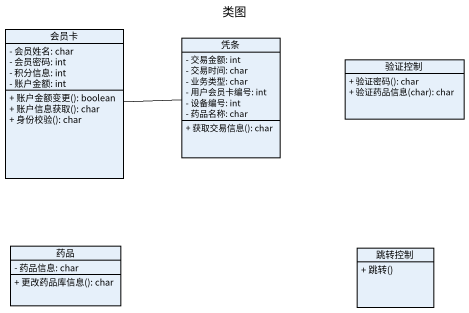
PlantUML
@startuml
title 类图
hide circle
hide empty members
skinparam classAttributeIconSize 0
class 会员卡 {
  - 会员姓名: char
  - 会员密码: int
  - 积分信息: int
  - 账户金额: int
  + 账户金额变更(): boolean
  + 账户信息获取(): char
  + 身份校验(): char
}
class 凭条 {
  - 交易金额: int
  - 交易时间: char
  - 业务类型: char
  - 用户会员卡编号: int
  - 设备编号: int
  - 药品名称: char
  + 获取交易信息(): char
}
class 验证控制 {
  + 验证密码(): char
  + 验证药品信息(char): char
}
class 药品 {
  - 药品信息: char
  + 更改药品库信息(): char
}
class 跳转控制 {
  + 跳转()
}
会员卡 -right- 凭条
@enduml
